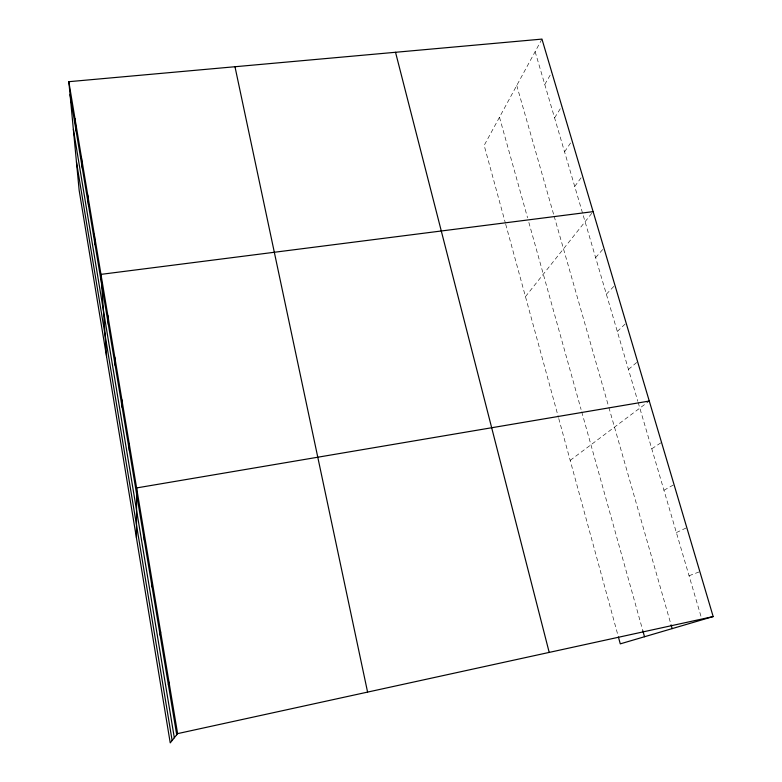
<?xml version="1.0" encoding="UTF-8"?>
<svg xmlns="http://www.w3.org/2000/svg" width="782" height="782" viewBox="0 0 782 782"><rect width="100%" height="100%" fill="white"/><g stroke="black" fill="none" stroke-linecap="round" stroke-linejoin="round"><path stroke-width="0.59" stroke-dasharray="3.91 2.93" d="M541.955 39.1L484.166 145.393L505.387 223.085M544.771 84.446L551.818 72.364M554.585 117.847L561.857 106.244M564.565 151.855L572.082 140.731M574.731 186.468L582.502 175.862M525.465 296.632L593.108 211.639M595.63 257.63L603.919 248.099M606.373 294.198L614.935 285.244M617.311 331.46L626.157 323.103M628.464 369.427L637.604 361.695M570.186 460.373L649.265 401.039M651.768 448.78L661.533 442.397M663.947 490.255L674.045 484.596M676.371 532.571L686.811 527.674M689.059 575.757L699.851 571.652M535.132 51.632L637.819 401.293M638.161 402.437L701.327 617.526M516.746 85.473L553.822 215.05M554.155 216.213L608.552 406.347M608.885 407.5L671.152 625.131M499.483 117.212L527.576 217.846M528.857 222.411L581.085 409.514M581.74 411.87L642.882 630.888M505.7 224.248L558.436 417.373M558.749 418.517L618.083 635.805"/><path stroke-width="1.17" d="M136.469 538.075L136.606 487.929L649.265 401.039M144.259 540.02L144.435 534.849M152.099 587.077L152.441 582.834M160.115 635.189L160.642 631.944M168.316 684.406L169.02 682.187M713.174 616.568L177.602 733.624L170.232 742.9L79.148 190.309L68.826 81.69L541.955 39.1L713.174 616.568L620.282 643.86L618.396 636.959M593.108 211.639L100.976 274.365L106.577 356.68M671.152 625.131L672.149 628.62M642.882 630.888L644.515 636.744M395.526 52.277L549.199 652.403M234.981 66.734L367.589 692.099M68.826 81.69L177.602 733.624M70.057 94.651L176.703 734.757M73.371 129.441L174.318 737.768M76.441 161.806L172.128 740.515M75.004 118.698L76.137 131.102M81.299 156.449L82.325 168.267M87.731 194.962L88.64 206.165M94.28 234.258L95.081 244.825M107.808 315.302L108.356 324.501M114.778 357.1L115.198 365.565M121.904 399.788L122.178 407.49M129.177 443.384L129.313 450.295"/></g></svg>
